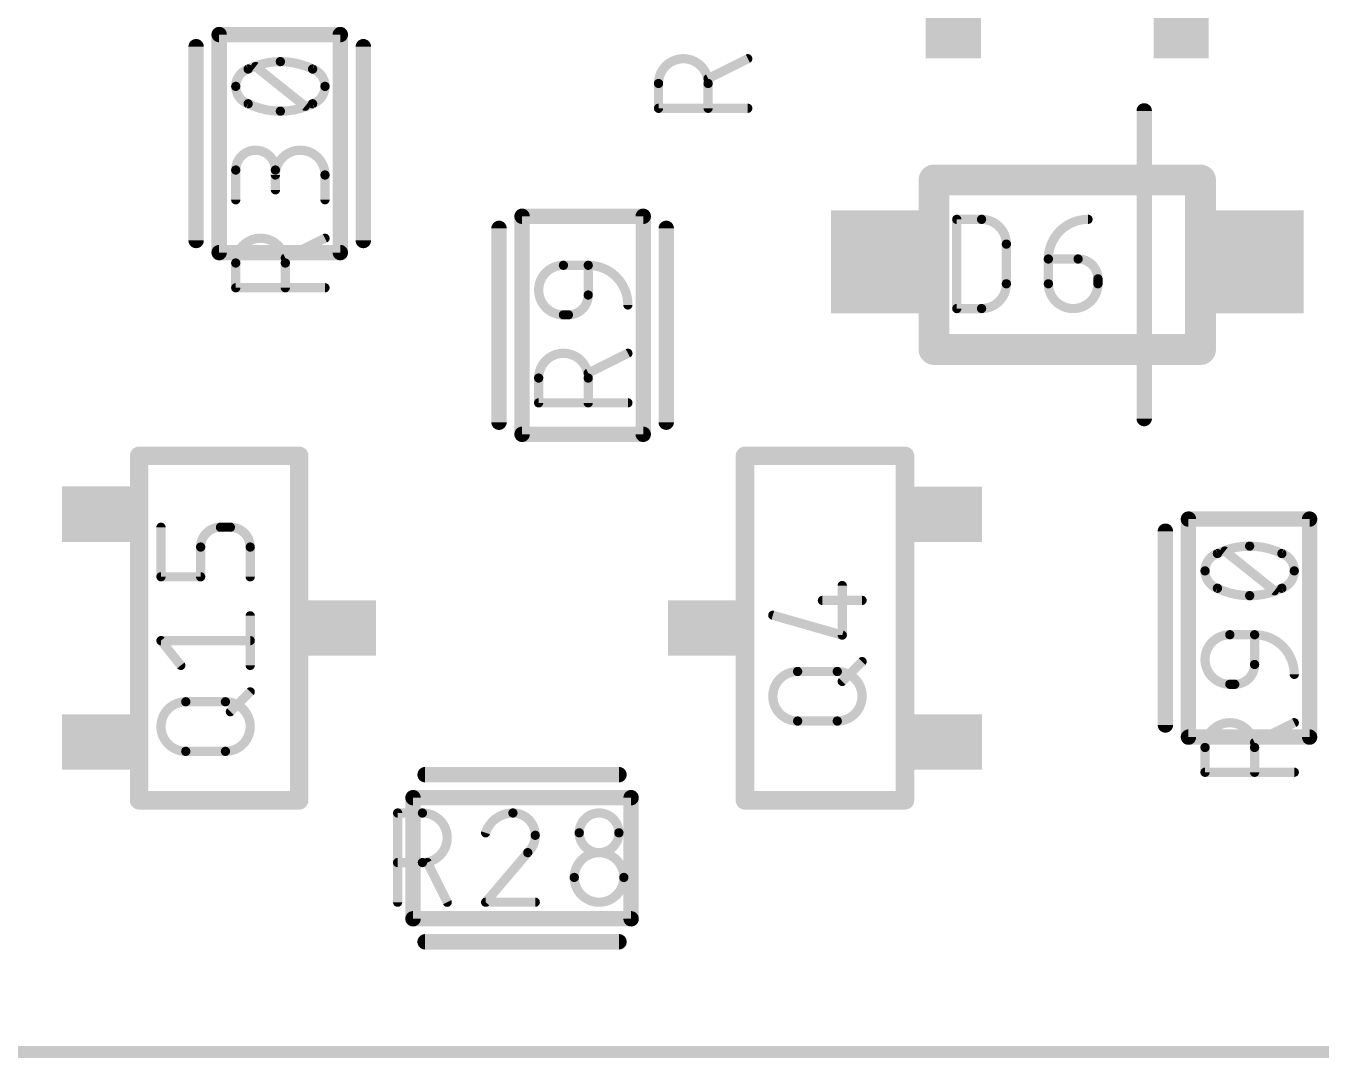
# Model space of a CAD drawing. Extents: x 0 to 107, y -11 to 54.
# Drawn here: x 85.91 to 96.59, y -10.55 to -2.03 of the extents above; entities that cross this region are included whole.
import ezdxf

# ---------------------------------------------------------------- set-up
doc = ezdxf.new("R2010")
doc.units = 0
for name, color, linetype in [('117', 253, 'CONTINUOUS'), ('21', 253, 'CONTINUOUS'), ('51', 253, 'CONTINUOUS')]:
    doc.layers.add(name, color=color, linetype=linetype)

# ---------------------------------------------------------------- blocks, each defined once
blk = doc.blocks.new('RECT')
blk.add_solid([(-0.5, -0.5), (0.5, -0.5), (-0.5, 0.5), (0.5, 0.5)])

msp = doc.modelspace()

# ---------------------------------------------------------------- linework, layer by layer
at = {"layer": '117'}
for points, const_width in [([(87.7393, -2.3845, 0.3205), (87.637, -2.5277)], 0.0762), ([(88.0053, -2.3231, 0.1139), (87.7393, -2.3845)], 0.0762), ([(87.7309, -2.3674, 1), (87.7476, -2.4016)], 0.0381), ([(87.7454, -2.4025, 1), (87.7331, -2.3665)], 0.0381), ([(87.8125, -2.3492, 1), (87.7887, -2.3789)], 0.0381), ([(88.2713, -2.3845, 0.1139), (88.0053, -2.3231)], 0.0762), ([(88.0053, -2.3041, 1), (88.0053, -2.3422)], 0.0381), ([(88.0053, -2.3422, 1), (88.0053, -2.3041)], 0.0381), ([(88.3736, -2.5277, 0.3204), (88.2713, -2.3845)], 0.0762), ([(88.2774, -2.3665, 1), (88.2651, -2.4025)], 0.0381), ([(88.2629, -2.4016, 1), (88.2796, -2.3674)], 0.0381), ([(91.5357, -2.5038, 1), (91.1264, -2.5038)], 0.0762), ([(91.8716, -2.3162, 1), (91.8545, -2.2821)], 0.0381), ([(91.5271, -2.4458, 1), (91.5442, -2.4799)], 0.0381), ([(87.637, -2.5277, 0.3205), (87.7393, -2.671)], 0.0762), ([(87.656, -2.5277, 1), (87.6179, -2.5277)], 0.0381), ([(87.6179, -2.5277, 1), (87.656, -2.5277)], 0.0381), ([(88.2713, -2.671, 0.3205), (88.3736, -2.5277)], 0.0762), ([(88.3926, -2.5277, 1), (88.3545, -2.5277)], 0.0381), ([(88.3545, -2.5277, 1), (88.3926, -2.5277)], 0.0381), ([(91.1455, -2.5038, 1), (91.1074, -2.5038)], 0.0381), ([(91.1074, -2.5038, 1), (91.1455, -2.5038)], 0.0381), ([(91.5547, -2.5038, 1), (91.5166, -2.5038)], 0.0381), ([(91.5166, -2.5038, 1), (91.5547, -2.5038)], 0.0381), ([(87.7393, -2.671, 0.1139), (88.0053, -2.7324)], 0.0762), ([(87.7476, -2.6539, 1), (87.7309, -2.6881)], 0.0381), ([(87.7331, -2.689, 1), (87.7454, -2.653)], 0.0381), ([(88.0053, -2.7324, 0.1139), (88.2713, -2.671)], 0.0762), ([(88.198, -2.7063, 1), (88.2218, -2.6766)], 0.0381), ([(88.2651, -2.653, 1), (88.2774, -2.689)], 0.0381), ([(88.2796, -2.6881, 1), (88.2629, -2.6539)], 0.0381), ([(91.1264, -2.6893, 1), (91.1264, -2.7274)], 0.0381), ([(91.863, -2.7274, 1), (91.863, -2.6893)], 0.0381), ([(88.0053, -2.7133, 1), (88.0053, -2.7514)], 0.0381), ([(88.0053, -2.7514, 1), (88.0053, -2.7133)], 0.0381), ([(91.1074, -2.7084, 1), (91.1455, -2.7084)], 0.0381), ([(91.5166, -2.7084, 1), (91.5547, -2.7084)], 0.0381), ([(87.9643, -3.2183, 1), (87.637, -3.2183)], 0.0762), ([(88.3736, -3.2593, 1), (87.9643, -3.2593)], 0.0762), ([(87.656, -3.2183, 1), (87.6179, -3.2183)], 0.0381), ([(87.6179, -3.2183, 1), (87.656, -3.2183)], 0.0381), ([(87.9834, -3.2183, 1), (87.9453, -3.2183)], 0.0381), ([(87.9453, -3.2183, 1), (87.9834, -3.2183)], 0.0381), ([(87.9453, -3.2593, 1), (87.9834, -3.2593)], 0.0381), ([(88.3926, -3.2593, 1), (88.3545, -3.2593)], 0.0381), ([(88.3545, -3.2593, 1), (88.3926, -3.2593)], 0.0381), ([(87.9453, -3.382, 1), (87.9834, -3.382)], 0.0381), ([(87.6179, -3.4639, 1), (87.656, -3.4639)], 0.0381), ([(88.3545, -3.4639, 1), (88.3926, -3.4639)], 0.0381), ([(93.5881, -3.6063, 1), (93.5881, -3.6444)], 0.0381), ([(93.6072, -3.6253, 1), (93.5691, -3.6253)], 0.0381), ([(93.9973, -3.8299, 0.4142), (93.7927, -3.6253)], 0.0762), ([(93.7927, -3.6063, 1), (93.7927, -3.6444)], 0.0381), ([(93.7927, -3.6444, 1), (93.7927, -3.6063)], 0.0381), ([(94.6714, -3.6253, 0.4142), (94.344, -3.9527)], 0.0762), ([(94.6714, -3.6443, 1), (94.6714, -3.6062)], 0.0381), ([(88.0462, -3.9857, 1), (87.637, -3.9857)], 0.0762), ([(88.3821, -3.7981, 1), (88.365, -3.764)], 0.0381), ([(94.0164, -3.8299, 1), (93.9783, -3.8299)], 0.0381), ([(93.9783, -3.8299, 1), (94.0164, -3.8299)], 0.0381), ([(87.656, -3.9857, 1), (87.6179, -3.9857)], 0.0381), ([(88.0377, -3.9277, 1), (88.0547, -3.9618)], 0.0381), ([(88.0652, -3.9857, 1), (88.0271, -3.9857)], 0.0381), ([(94.344, -3.9336, 1), (94.344, -3.9717)], 0.0381), ([(94.3631, -3.9527, 1), (94.325, -3.9527)], 0.0381), ([(94.325, -3.9527, 1), (94.3631, -3.9527)], 0.0381), ([(94.7532, -4.1164, 0.4142), (94.5895, -3.9527)], 0.0762), ([(94.5895, -3.9336, 1), (94.5895, -3.9717)], 0.0381), ([(94.5895, -3.9717, 1), (94.5895, -3.9336)], 0.0381), ([(87.6179, -3.9857, 1), (87.656, -3.9857)], 0.0381), ([(88.0271, -3.9857, 1), (88.0652, -3.9857)], 0.0381), ([(90.3416, -4.0047, 1), (90.3416, -4.4139)], 0.0762), ([(90.3416, -3.9856, 1), (90.3416, -4.0237)], 0.0381), ([(90.3416, -4.0237, 1), (90.3416, -3.9856)], 0.0381), ([(90.5462, -3.9856, 1), (90.5462, -4.0237)], 0.0381), ([(90.5652, -4.0047, 1), (90.5271, -4.0047)], 0.0381), ([(90.8736, -4.332, 0.4142), (90.5462, -4.0047)], 0.0762), ([(90.5462, -4.0237, 1), (90.5462, -3.9856)], 0.0381), ([(87.637, -4.1712, 1), (87.637, -4.2093)], 0.0381), ([(88.3736, -4.2093, 1), (88.3736, -4.1712)], 0.0381), ([(93.7927, -4.3619, 0.4142), (93.9973, -4.1573)], 0.0762), ([(94.0164, -4.1573, 1), (93.9783, -4.1573)], 0.0381), ([(93.9783, -4.1573, 1), (94.0164, -4.1573)], 0.0381), ([(94.344, -4.1573, 1), (94.7532, -4.1573)], 0.0762), ([(94.3631, -4.1573, 1), (94.325, -4.1573)], 0.0381), ([(94.325, -4.1573, 1), (94.3631, -4.1573)], 0.0381), ([(94.7723, -4.1164, 1), (94.7342, -4.1164)], 0.0381), ([(94.7342, -4.1164, 1), (94.7723, -4.1164)], 0.0381), ([(94.7723, -4.1573, 1), (94.7342, -4.1573)], 0.0381), ([(94.7342, -4.1573, 1), (94.7723, -4.1573)], 0.0381), ([(87.6179, -4.1903, 1), (87.656, -4.1903)], 0.0381), ([(88.0271, -4.1903, 1), (88.0652, -4.1903)], 0.0381), ([(90.3825, -4.4139, 0.4142), (90.5462, -4.2502)], 0.0762), ([(90.5652, -4.2502, 1), (90.5271, -4.2502)], 0.0381), ([(90.5271, -4.2502, 1), (90.5652, -4.2502)], 0.0381), ([(90.3416, -4.3948, 1), (90.3416, -4.4329)], 0.0381), ([(90.3416, -4.4329, 1), (90.3416, -4.3948)], 0.0381), ([(90.3825, -4.3948, 1), (90.3825, -4.4329)], 0.0381), ([(90.3825, -4.4329, 1), (90.3825, -4.3948)], 0.0381), ([(90.8545, -4.332, 1), (90.8926, -4.332)], 0.0381), ([(93.5881, -4.3429, 1), (93.5881, -4.381)], 0.0381), ([(93.5691, -4.3619, 1), (93.6072, -4.3619)], 0.0381), ([(93.7927, -4.3429, 1), (93.7927, -4.3809)], 0.0381), ([(93.7927, -4.381, 1), (93.7927, -4.3429)], 0.0381), ([(90.5462, -4.9357, 1), (90.137, -4.9357)], 0.0762), ([(90.8821, -4.7481, 1), (90.865, -4.714)], 0.0381), ([(90.156, -4.9357, 1), (90.1179, -4.9357)], 0.0381), ([(90.1179, -4.9357, 1), (90.156, -4.9357)], 0.0381), ([(90.5377, -4.8777, 1), (90.5547, -4.9118)], 0.0381), ([(90.5652, -4.9357, 1), (90.5271, -4.9357)], 0.0381), ([(90.5271, -4.9357, 1), (90.5652, -4.9357)], 0.0381), ([(90.137, -5.1212, 1), (90.137, -5.1593)], 0.0381), ([(90.1179, -5.1403, 1), (90.156, -5.1403)], 0.0381), ([(90.5271, -5.1403, 1), (90.5652, -5.1403)], 0.0381), ([(90.8736, -5.1593, 1), (90.8736, -5.1212)], 0.0381), ([(87.0389, -6.1671, 1), (87.0008, -6.1671)], 0.0381), ([(87.5109, -6.1671, 0.4142), (87.3472, -6.3308)], 0.0762), ([(87.5109, -6.148, 1), (87.5109, -6.1861)], 0.0381), ([(87.5109, -6.1861, 1), (87.5109, -6.148)], 0.0381), ([(87.5928, -6.148, 1), (87.5928, -6.1861)], 0.0381), ([(87.7564, -6.3308, 0.4142), (87.5928, -6.1671)], 0.0762), ([(87.5928, -6.1861, 1), (87.5928, -6.148)], 0.0381), ([(87.3663, -6.3308, 1), (87.3282, -6.3308)], 0.0381), ([(87.7755, -6.3308, 1), (87.7374, -6.3308)], 0.0381), ([(96.0053, -6.3231, 0.1139), (95.7393, -6.3845)], 0.0762), ([(96.2713, -6.3845, 0.1139), (96.0053, -6.3231)], 0.0762), ([(96.0053, -6.3041, 1), (96.0053, -6.3422)], 0.0381), ([(96.0053, -6.3422, 1), (96.0053, -6.3041)], 0.0381), ([(87.3282, -6.3308, 1), (87.3663, -6.3308)], 0.0381), ([(87.7374, -6.3308, 1), (87.7755, -6.3308)], 0.0381), ([(95.7393, -6.3845, 0.3205), (95.637, -6.5277)], 0.0762), ([(95.7309, -6.3674, 1), (95.7476, -6.4016)], 0.0381), ([(95.7454, -6.4025, 1), (95.7331, -6.3665)], 0.0381), ([(95.8125, -6.3492, 1), (95.7887, -6.3789)], 0.0381), ([(96.3736, -6.5277, 0.3204), (96.2713, -6.3845)], 0.0762), ([(96.2774, -6.3665, 1), (96.2651, -6.4025)], 0.0381), ([(96.2629, -6.4016, 1), (96.2796, -6.3674)], 0.0381), ([(95.637, -6.5277, 0.3205), (95.7393, -6.671)], 0.0762), ([(95.656, -6.5277, 1), (95.6179, -6.5277)], 0.0381), ([(95.6179, -6.5277, 1), (95.656, -6.5277)], 0.0381), ([(96.2713, -6.671, 0.3205), (96.3736, -6.5277)], 0.0762), ([(96.3926, -6.5277, 1), (96.3545, -6.5277)], 0.0381), ([(96.3545, -6.5277, 1), (96.3926, -6.5277)], 0.0381), ([(87.0198, -6.5572, 1), (87.0198, -6.5953)], 0.0381), ([(87.0008, -6.5763, 1), (87.0389, -6.5763)], 0.0381), ([(87.3282, -6.5763, 1), (87.3663, -6.5763)], 0.0381), ([(87.3472, -6.5953, 1), (87.3472, -6.5572)], 0.0381), ([(87.7374, -6.5763, 1), (87.7755, -6.5763)], 0.0381), ([(92.6618, -6.6486, 1), (92.6237, -6.6486)], 0.0381), ([(92.4791, -6.7523, 1), (92.4791, -6.7904)], 0.0381), ([(92.8064, -6.7904, 1), (92.8064, -6.7523)], 0.0381), ([(95.7393, -6.671, 0.1139), (96.0053, -6.7324)], 0.0762), ([(95.7476, -6.6539, 1), (95.7309, -6.6881)], 0.0381), ([(95.7331, -6.689, 1), (95.7454, -6.653)], 0.0381), ([(96.0053, -6.7324, 0.1139), (96.2713, -6.671)], 0.0762), ([(96.0053, -6.7133, 1), (96.0053, -6.7514)], 0.0381), ([(96.0053, -6.7514, 1), (96.0053, -6.7133)], 0.0381), ([(96.198, -6.7063, 1), (96.2218, -6.6766)], 0.0381), ([(96.2651, -6.653, 1), (96.2774, -6.689)], 0.0381), ([(96.2796, -6.6881, 1), (96.2629, -6.6539)], 0.0381), ([(87.7755, -6.8986, 1), (87.7374, -6.8986)], 0.0381), ([(92.0751, -6.8758, 1), (92.0646, -6.9124)], 0.0381), ([(92.6237, -7.0578, 1), (92.6618, -7.0578)], 0.0381), ([(92.6375, -7.0761, 1), (92.648, -7.0395)], 0.0381), ([(95.8416, -7.0547, 1), (95.8416, -7.4639)], 0.0762), ([(95.8416, -7.0356, 1), (95.8416, -7.0737)], 0.0381), ([(95.8416, -7.0737, 1), (95.8416, -7.0356)], 0.0381), ([(96.0462, -7.0356, 1), (96.0462, -7.0737)], 0.0381), ([(96.0652, -7.0547, 1), (96.0271, -7.0547)], 0.0381), ([(96.3736, -7.382, 0.4142), (96.0462, -7.0547)], 0.0762), ([(96.0462, -7.0737, 1), (96.0462, -7.0356)], 0.0381), ([(87.0198, -7.0842, 1), (87.0198, -7.1223)], 0.0381), ([(87.0347, -7.0913, 1), (87.005, -7.1151)], 0.0381), ([(87.7564, -7.1223, 1), (87.7564, -7.0842)], 0.0381), ([(92.8199, -7.2898, 1), (92.793, -7.2628)], 0.0381), ([(95.8825, -7.4639, 0.4142), (96.0462, -7.3002)], 0.0762), ([(96.0652, -7.3002, 1), (96.0271, -7.3002)], 0.0381), ([(87.1687, -7.3197, 1), (87.1984, -7.2959)], 0.0381), ([(87.7374, -7.3078, 1), (87.7755, -7.3078)], 0.0381), ([(92.2745, -7.3581, 1), (92.2745, -7.7674)], 0.0762), ([(92.2745, -7.3391, 1), (92.2745, -7.3772)], 0.0381), ([(92.2745, -7.3772, 1), (92.2745, -7.3391)], 0.0381), ([(92.6018, -7.7674, 1), (92.6018, -7.3581)], 0.0762), ([(92.6018, -7.3391, 1), (92.6018, -7.3772)], 0.0381), ([(92.6018, -7.3772, 1), (92.6018, -7.3391)], 0.0381), ([(96.0271, -7.3002, 1), (96.0652, -7.3002)], 0.0381), ([(96.3545, -7.382, 1), (96.3926, -7.382)], 0.0381), ([(92.6293, -7.4265, 1), (92.6562, -7.4535)], 0.0381), ([(95.8416, -7.4448, 1), (95.8416, -7.4829)], 0.0381), ([(95.8416, -7.4829, 1), (95.8416, -7.4448)], 0.0381), ([(95.8825, -7.4448, 1), (95.8825, -7.4829)], 0.0381), ([(95.8825, -7.4829, 1), (95.8825, -7.4448)], 0.0381), ([(87.2245, -7.6081, 1), (87.2245, -8.0174)], 0.0762), ([(87.2245, -7.5891, 1), (87.2245, -7.6272)], 0.0381), ([(87.2245, -7.6272, 1), (87.2245, -7.5891)], 0.0381), ([(87.5518, -8.0174, 1), (87.5518, -7.6081)], 0.0762), ([(87.5518, -7.5891, 1), (87.5518, -7.6272)], 0.0381), ([(87.5518, -7.6272, 1), (87.5518, -7.5891)], 0.0381), ([(87.7699, -7.5398, 1), (87.743, -7.5128)], 0.0381), ([(87.5793, -7.6765, 1), (87.6062, -7.7035)], 0.0381), ([(92.2745, -7.7483, 1), (92.2745, -7.7864)], 0.0381), ([(92.2745, -7.7864, 1), (92.2745, -7.7483)], 0.0381), ([(92.6018, -7.7483, 1), (92.6018, -7.7864)], 0.0381), ([(92.6018, -7.7864, 1), (92.6018, -7.7483)], 0.0381), ([(96.0462, -7.9857, 1), (95.637, -7.9857)], 0.0762), ([(96.3821, -7.7981, 1), (96.365, -7.764)], 0.0381), ([(96.0377, -7.9277, 1), (96.0547, -7.9618)], 0.0381), ([(87.2245, -7.9983, 1), (87.2245, -8.0364)], 0.0381), ([(87.2245, -8.0364, 1), (87.2245, -7.9983)], 0.0381), ([(87.5518, -7.9983, 1), (87.5518, -8.0364)], 0.0381), ([(87.5518, -8.0364, 1), (87.5518, -7.9983)], 0.0381), ([(95.656, -7.9857, 1), (95.6179, -7.9857)], 0.0381), ([(95.6179, -7.9857, 1), (95.656, -7.9857)], 0.0381), ([(96.0652, -7.9857, 1), (96.0271, -7.9857)], 0.0381), ([(96.0271, -7.9857, 1), (96.0652, -7.9857)], 0.0381), ([(95.637, -8.1712, 1), (95.637, -8.2093)], 0.0381), ([(95.6179, -8.1903, 1), (95.656, -8.1903)], 0.0381), ([(96.0271, -8.1903, 1), (96.0652, -8.1903)], 0.0381), ([(96.3736, -8.2093, 1), (96.3736, -8.1712)], 0.0381), ([(88.9731, -8.5074, 1), (88.9731, -8.5455)], 0.0381), ([(88.9922, -8.5264, 1), (88.9541, -8.5264)], 0.0381), ([(89.1777, -8.9357, 1), (89.1777, -8.5264)], 0.0762), ([(89.1777, -8.5074, 1), (89.1777, -8.5455)], 0.0381), ([(89.1777, -8.5455, 1), (89.1777, -8.5074)], 0.0381), ([(89.9246, -8.5264, 0.3252), (89.6995, -8.6901)], 0.0762), ([(90.1088, -8.7106, 0.4142), (89.9246, -8.5264)], 0.0762), ([(89.9246, -8.5074, 1), (89.9246, -8.5455)], 0.0381), ([(89.9246, -8.5455, 1), (89.9246, -8.5074)], 0.0381), ([(90.7994, -8.6901, 1), (90.472, -8.6901)], 0.0762), ([(90.472, -8.6901, 1), (90.7994, -8.6901)], 0.0762), ([(90.491, -8.6901, 1), (90.4529, -8.6901)], 0.0381), ([(90.8184, -8.6901, 1), (90.7803, -8.6901)], 0.0381), ([(89.6814, -8.6843, 1), (89.7177, -8.696)], 0.0381), ([(90.0474, -8.8538, 0.2053), (90.1088, -8.7106)], 0.0762), ([(90.1278, -8.7106, 1), (90.0897, -8.7106)], 0.0381), ([(90.0897, -8.7106, 1), (90.1278, -8.7106)], 0.0381), ([(90.4529, -8.6901, 1), (90.491, -8.6901)], 0.0381), ([(90.7803, -8.6901, 1), (90.8184, -8.6901)], 0.0381), ([(90.0342, -8.84, 1), (90.0605, -8.8676)], 0.0381), ([(90.0619, -8.8662, 1), (90.0329, -8.8415)], 0.0381), ([(90.8403, -9.0584, 1), (90.4311, -9.0584)], 0.0762), ([(88.9731, -8.9166, 1), (88.9731, -8.9547)], 0.0381), ([(89.1777, -8.9166, 1), (89.1777, -8.9547)], 0.0381), ([(89.1777, -8.9547, 1), (89.1777, -8.9166)], 0.0381), ([(89.2357, -8.9271, 1), (89.2016, -8.9442)], 0.0381), ([(90.4311, -9.0584, 1), (90.8403, -9.0584)], 0.0762), ([(90.4501, -9.0584, 1), (90.412, -9.0584)], 0.0381), ([(90.412, -9.0584, 1), (90.4501, -9.0584)], 0.0381), ([(90.8593, -9.0584, 1), (90.8212, -9.0584)], 0.0381), ([(90.8212, -9.0584, 1), (90.8593, -9.0584)], 0.0381), ([(88.9541, -9.263, 1), (88.9922, -9.263)], 0.0381), ([(89.3653, -9.2716, 1), (89.3994, -9.2545)], 0.0381), ([(89.6995, -9.244, 1), (89.6995, -9.2821)], 0.0381), ([(89.685, -9.2507, 1), (89.7141, -9.2754)], 0.0381), ([(90.1088, -9.2821, 1), (90.1088, -9.244)], 0.0381)]:
    msp.add_lwpolyline(points, format="xyb", dxfattribs=dict(at, const_width=const_width))
for points, const_width in [([(88.2099, -2.6914), (87.8006, -2.3641)], 0.0762), ([(91.863, -2.2992), (91.5357, -2.4629)], 0.0762), ([(91.1264, -2.7084), (91.1264, -2.5038)], 0.0762), ([(91.5357, -2.5038), (91.5357, -2.7084)], 0.0762), ([(91.863, -2.7084), (91.1264, -2.7084)], 0.0762), ([(87.637, -3.4639), (87.637, -3.2183)], 0.0762), ([(87.9643, -3.2183), (87.9643, -3.382)], 0.0762), ([(88.3736, -3.4639), (88.3736, -3.2593)], 0.0762), ([(93.5881, -4.3619), (93.5881, -3.6253)], 0.0762), ([(93.5881, -3.6253), (93.7927, -3.6253)], 0.0762), ([(88.3736, -3.7811), (88.0462, -3.9447)], 0.0762), ([(93.9973, -3.8299), (93.9973, -4.1573)], 0.0762), ([(87.637, -4.1903), (87.637, -3.9857)], 0.0762), ([(88.0462, -3.9857), (88.0462, -4.1903)], 0.0762), ([(94.344, -3.9527), (94.5895, -3.9527)], 0.0762), ([(94.344, -4.1573), (94.344, -3.9527)], 0.0762), ([(90.3416, -4.0047), (90.5462, -4.0047)], 0.0762), ([(90.5462, -4.0047), (90.5462, -4.2502)], 0.0762), ([(88.3736, -4.1903), (87.637, -4.1903)], 0.0762), ([(94.7532, -4.1164), (94.7532, -4.1573)], 0.0762), ([(90.3825, -4.4139), (90.3416, -4.4139)], 0.0762), ([(93.7927, -4.3619), (93.5881, -4.3619)], 0.0762), ([(90.8736, -4.7311), (90.5462, -4.8948)], 0.0762), ([(90.137, -5.1403), (90.137, -4.9357)], 0.0762), ([(90.5462, -4.9357), (90.5462, -5.1403)], 0.0762), ([(90.8736, -5.1403), (90.137, -5.1403)], 0.0762), ([(87.0198, -6.5763), (87.0198, -6.1671)], 0.0762), ([(87.5928, -6.1671), (87.5109, -6.1671)], 0.0762), ([(87.3472, -6.3308), (87.3472, -6.5763)], 0.0762), ([(87.7564, -6.5763), (87.7564, -6.3308)], 0.0762), ([(96.2099, -6.6914), (95.8006, -6.3641)], 0.0762), ([(87.3472, -6.5763), (87.0198, -6.5763)], 0.0762), ([(92.6428, -7.0578), (92.6428, -6.6486)], 0.0762), ([(92.4791, -6.7714), (92.8064, -6.7714)], 0.0762), ([(87.7564, -7.3078), (87.7564, -6.8986)], 0.0762), ([(92.0698, -6.8941), (92.6428, -7.0578)], 0.0762), ([(95.8416, -7.0547), (96.0462, -7.0547)], 0.0762), ([(96.0462, -7.0547), (96.0462, -7.3002)], 0.0762), ([(87.1835, -7.3078), (87.0198, -7.1032)], 0.0762), ([(87.0198, -7.1032), (87.7564, -7.1032)], 0.0762), ([(92.6428, -7.44), (92.8064, -7.2763)], 0.0762), ([(92.2745, -7.3581), (92.6018, -7.3581)], 0.0762), ([(95.8825, -7.4639), (95.8416, -7.4639)], 0.0762), ([(87.2245, -7.6081), (87.5518, -7.6081)], 0.0762), ([(87.5928, -7.69), (87.7564, -7.5263)], 0.0762), ([(92.6018, -7.7674), (92.2745, -7.7674)], 0.0762), ([(96.3736, -7.7811), (96.0462, -7.9447)], 0.0762), ([(87.5518, -8.0174), (87.2245, -8.0174)], 0.0762), ([(95.637, -8.1903), (95.637, -7.9857)], 0.0762), ([(96.0462, -7.9857), (96.0462, -8.1903)], 0.0762), ([(96.3736, -8.1903), (95.637, -8.1903)], 0.0762), ([(88.9731, -9.263), (88.9731, -8.5264)], 0.0762), ([(88.9731, -8.5264), (89.1777, -8.5264)], 0.0762), ([(90.0474, -8.8538), (89.6995, -9.263)], 0.0762), ([(89.1777, -8.9357), (88.9731, -8.9357)], 0.0762), ([(89.3824, -9.263), (89.2187, -8.9357)], 0.0762), ([(89.6995, -9.263), (90.1088, -9.263)], 0.0762), ([(1.5, -10.5), (105, -10.5)], 0.1)]:
    msp.add_lwpolyline(points, dxfattribs=dict(at, const_width=const_width))
at = {"layer": '21', "const_width": 0.0635}
for points in [[(87.3418, -2.2, 1), (87.2782, -2.2)], [(88.7218, -2.2, 1), (88.6582, -2.2)], [(95.1668, -2.73, 1), (95.1033, -2.73)], [(89.8418, -3.7, 1), (89.7782, -3.7)], [(91.2218, -3.7, 1), (91.1582, -3.7)], [(87.2782, -3.8, 1), (87.3418, -3.8)], [(88.6582, -3.8, 1), (88.7218, -3.8)], [(89.7782, -5.3, 1), (89.8418, -5.3)], [(91.1582, -5.3, 1), (91.2218, -5.3)], [(95.1033, -5.27, 1), (95.1668, -5.27)], [(95.3418, -6.2, 1), (95.2782, -6.2)], [(95.2782, -7.8, 1), (95.3418, -7.8)], [(89.2, -8.1783, 1), (89.2, -8.2418)], [(90.8, -8.2418, 1), (90.8, -8.1783)], [(89.2, -9.5582, 1), (89.2, -9.6218)], [(90.8, -9.6218, 1), (90.8, -9.5582)]]:
    msp.add_lwpolyline(points, format="xyb", dxfattribs=at)
at = {"layer": '21', "const_width": 0.127}
for points in [[(87.31, -3.8), (87.31, -2.2)], [(88.69, -3.8), (88.69, -2.2)], [(95.135, -5.27), (95.135, -2.73)], [(89.81, -5.3), (89.81, -3.7)], [(91.19, -5.3), (91.19, -3.7)], [(95.31, -7.8), (95.31, -6.2)], [(89.2, -8.21), (90.8, -8.21)], [(89.2, -9.59), (90.8, -9.59)]]:
    msp.add_lwpolyline(points, dxfattribs=at)
at = {"layer": '51'}
for points, const_width in [([(87.5318, -2.1, 1), (87.4682, -2.1)], 0.0635), ([(87.5, -2.0682, 1), (87.5, -2.1318)], 0.0635), ([(88.5318, -2.1, 1), (88.4682, -2.1)], 0.0635), ([(88.5, -2.1318, 1), (88.5, -2.0682)], 0.0635), ([(93.4635, -3.3, 1), (93.3365, -3.3)], 0.127), ([(93.4, -3.2365, 1), (93.4, -3.3635)], 0.127), ([(95.6635, -3.3, 1), (95.5365, -3.3)], 0.127), ([(95.6, -3.3635, 1), (95.6, -3.2365)], 0.127), ([(90.0318, -3.6, 1), (89.9682, -3.6)], 0.0635), ([(90, -3.5682, 1), (90, -3.6318)], 0.0635), ([(91.0318, -3.6, 1), (90.9682, -3.6)], 0.0635), ([(91, -3.6318, 1), (91, -3.5682)], 0.0635), ([(87.5, -3.8683, 1), (87.5, -3.9318)], 0.0635), ([(88.5, -3.9318, 1), (88.5, -3.8683)], 0.0635), ([(87.4682, -3.9, 1), (87.5318, -3.9)], 0.0635), ([(88.4682, -3.9, 1), (88.5318, -3.9)], 0.0635), ([(93.4, -4.6365, 1), (93.4, -4.7635)], 0.127), ([(95.6, -4.7635, 1), (95.6, -4.6365)], 0.127), ([(93.3365, -4.7, 1), (93.4635, -4.7)], 0.127), ([(95.5365, -4.7, 1), (95.6635, -4.7)], 0.127), ([(90, -5.3683, 1), (90, -5.4318)], 0.0635), ([(91, -5.4318, 1), (91, -5.3683)], 0.0635), ([(89.9682, -5.4, 1), (90.0318, -5.4)], 0.0635), ([(90.9682, -5.4, 1), (91.0318, -5.4)], 0.0635), ([(86.8777, -5.5776, 1), (86.8015, -5.5776)], 0.0762), ([(86.8396, -5.5395, 1), (86.8396, -5.6157)], 0.0762), ([(88.1985, -5.5776, 1), (88.1223, -5.5776)], 0.0762), ([(88.1604, -5.6157, 1), (88.1604, -5.5395)], 0.0762), ([(91.8396, -5.5395, 1), (91.8396, -5.6157)], 0.0762), ([(91.8777, -5.5776, 1), (91.8015, -5.5776)], 0.0762), ([(93.1985, -5.5776, 1), (93.1223, -5.5776)], 0.0762), ([(93.1604, -5.6157, 1), (93.1604, -5.5395)], 0.0762), ([(95.5318, -6.1, 1), (95.4682, -6.1)], 0.0635), ([(95.5, -6.0683, 1), (95.5, -6.1318)], 0.0635), ([(96.5318, -6.1, 1), (96.4682, -6.1)], 0.0635), ([(96.5, -6.1318, 1), (96.5, -6.0683)], 0.0635), ([(95.4682, -7.9, 1), (95.5318, -7.9)], 0.0635), ([(95.5, -7.8683, 1), (95.5, -7.9318)], 0.0635), ([(96.4682, -7.9, 1), (96.5318, -7.9)], 0.0635), ([(96.5, -7.9318, 1), (96.5, -7.8683)], 0.0635), ([(89.1, -8.3682, 1), (89.1, -8.4318)], 0.0635), ([(89.1318, -8.4, 1), (89.0683, -8.4)], 0.0635), ([(90.9318, -8.4, 1), (90.8683, -8.4)], 0.0635), ([(90.9, -8.4318, 1), (90.9, -8.3682)], 0.0635), ([(86.8396, -8.3843, 1), (86.8396, -8.4605)], 0.0762), ([(86.8015, -8.4224, 1), (86.8777, -8.4224)], 0.0762), ([(88.1223, -8.4224, 1), (88.1985, -8.4224)], 0.0762), ([(88.1604, -8.4605, 1), (88.1604, -8.3843)], 0.0762), ([(91.8396, -8.3843, 1), (91.8396, -8.4605)], 0.0762), ([(91.8015, -8.4224, 1), (91.8777, -8.4224)], 0.0762), ([(93.1223, -8.4224, 1), (93.1985, -8.4224)], 0.0762), ([(93.1604, -8.4605, 1), (93.1604, -8.3843)], 0.0762), ([(89.1, -9.3682, 1), (89.1, -9.4318)], 0.0635), ([(89.0683, -9.4, 1), (89.1318, -9.4)], 0.0635), ([(90.8683, -9.4, 1), (90.9318, -9.4)], 0.0635), ([(90.9, -9.4318, 1), (90.9, -9.3682)], 0.0635)]:
    msp.add_lwpolyline(points, format="xyb", dxfattribs=dict(at, const_width=const_width))
for points, const_width in [([(87.5, -3.9), (87.5, -2.1)], 0.127), ([(87.5, -2.1), (88.5, -2.1)], 0.127), ([(88.5, -3.9), (88.5, -2.1)], 0.127), ([(93.4, -4.7), (93.4, -3.3)], 0.254), ([(93.4, -3.3), (95.6, -3.3)], 0.254), ([(95.6, -3.3), (95.6, -4.7)], 0.254), ([(90, -5.4), (90, -3.6)], 0.127), ([(90, -3.6), (91, -3.6)], 0.127), ([(91, -5.4), (91, -3.6)], 0.127), ([(87.5, -3.9), (88.5, -3.9)], 0.127), ([(95.6, -4.7), (93.4, -4.7)], 0.254), ([(90, -5.4), (91, -5.4)], 0.127), ([(86.8396, -8.4224), (86.8396, -5.5776)], 0.1524), ([(86.8396, -5.5776), (88.1604, -5.5776)], 0.1524), ([(88.1604, -5.5776), (88.1604, -8.4224)], 0.1524), ([(91.8396, -5.5776), (93.1604, -5.5776)], 0.1524), ([(91.8396, -8.4224), (91.8396, -5.5776)], 0.1524), ([(93.1604, -5.5776), (93.1604, -8.4224)], 0.1524), ([(95.5, -7.9), (95.5, -6.1)], 0.127), ([(95.5, -6.1), (96.5, -6.1)], 0.127), ([(96.5, -7.9), (96.5, -6.1)], 0.127), ([(95.5, -7.9), (96.5, -7.9)], 0.127), ([(89.1, -8.4), (90.9, -8.4)], 0.127), ([(89.1, -8.4), (89.1, -9.4)], 0.127), ([(90.9, -8.4), (90.9, -9.4)], 0.127), ([(88.1604, -8.4224), (86.8396, -8.4224)], 0.1524), ([(93.1604, -8.4224), (91.8396, -8.4224)], 0.1524), ([(89.1, -9.4), (90.9, -9.4)], 0.127)]:
    msp.add_lwpolyline(points, dxfattribs=dict(at, const_width=const_width))

# ---------------------------------------------------------------- block references
for p, xscale, yscale in [((93.5594, -2.0042), 0.4588, 0.5859), ((95.4402, -2.004), 0.4564, 0.5857)]:
    msp.add_blockref('RECT', p, dxfattribs=dict(at, xscale=xscale, yscale=yscale))
for p, xscale, yscale, rotation in [((92.925, -3.975), 0.75, 0.85, 180), ((96.075, -3.975), 0.75, 0.85, 180), ((86.4958, -6.0594), 0.4588, 0.5859, 270), ((93.504, -6.0598), 0.4564, 0.5857, 90), ((88.5034, -7), 0.4573, 0.584, 270), ((91.4966, -7), 0.4573, 0.584, 90), ((86.496, -7.9402), 0.4564, 0.5857, 270), ((93.5042, -7.9406), 0.4588, 0.5859, 90)]:
    msp.add_blockref('RECT', p, dxfattribs=dict(at, xscale=xscale, yscale=yscale, rotation=rotation))

doc.saveas('drawing.dxf')
